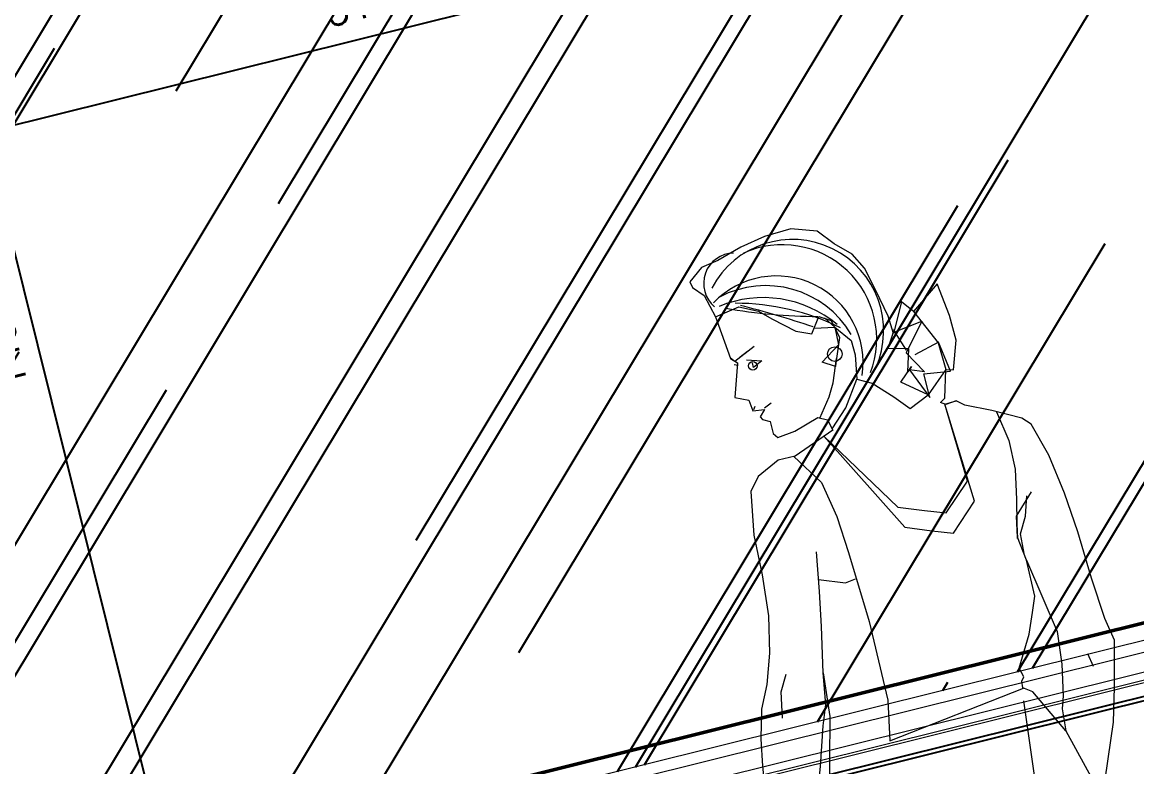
# Model space of a CAD drawing. Header units: inches. Extents: x 252212 to 296477, y 417293 to 492071.
# Drawn here: x 283687 to 284988, y 477205 to 478074 of the extents above; entities that cross this region are included whole.
import ezdxf

# ---------------------------------------------------------------- set-up
doc = ezdxf.new("R2010")
doc.units = ezdxf.units.IN
doc.header["$MEASUREMENT"] = 0
for name, color, linetype, lineweight in [('1', 1, 'Continuous', 50), ('A-Dim-ID', 9, 'Continuous', 20), ('Marble', 6, 'Continuous', 0)]:
    doc.layers.add(name, color=color, linetype=linetype, lineweight=lineweight)
for name, color, linetype in [('8', 8, 'Continuous'), ('Layer6', 6, 'Continuous'), ('MARBLE HATCH', 251, 'Continuous'), ('Stainless steel', 253, 'Continuous')]:
    doc.layers.add(name, color=color, linetype=linetype)
doc.styles.add('ST9', font='romans.shx', dxfattribs={"width": 0.8})
doc.dimstyles.new('DIM-20', dxfattribs={"dimscale": 1000, "dimtxt": 0.044, "dimasz": 0.035, "dimexe": 0.022, "dimexo": 0.022, "dimgap": 0.022, "dimtad": 1, "dimdec": 0, "dimzin": 0, "dimdsep": 46, "dimtxsty": 'ST9', "dimblk1": 'ARCHTICK', "dimblk2": 'ARCHTICK', "dimsah": 1, "dimcen": 0.088, "dimdle": 0.04, "dimclrd": 256, "dimclre": 256, "dimclrt": 3, "dimadec": 0, "dimazin": 0, "dimtfac": 1, "dimtdec": 0, "dimtix": 1, "dimtofl": 0, "dimtmove": 1, "dimatfit": 3, "dimldrblk": 'CLOSED', "dimfxl": 1, "dimtolj": 1, "dimtzin": 0, "dimarcsym": 0})

# ---------------------------------------------------------------- blocks, each defined once
blk = doc.blocks.new('Pe28')
at = {"lineweight": 0}
for p, q in [((-0.0259, 1.8456), (-0.0031, 1.7949)), ((-0.1588, 1.7762), (-0.146, 1.8078)), ((-0.146, 1.8078), (-0.146, 1.8078)), ((-0.0031, 1.7949), (-0.0017, 1.7565)), ((-0.1688, 1.7588), (-0.1588, 1.7762)), ((-0.1498, 1.7381), (-0.1254, 1.7732)), ((-0.2752, 1.7667), (-0.2722, 1.7709)), ((-0.2495, 1.7695), (-0.2601, 1.7652)), ((-0.1885, 1.733), (-0.1688, 1.7588)), ((-0.0017, 1.7565), (-0.0341, 1.7278)), ((-0.1755, 1.7144), (-0.1498, 1.7381)), ((-0.0146, 1.7095), (0.002, 1.7105)), ((-0.1893, 1.707), (-0.1131, 1.5864)), ((-0.1893, 1.707), (-0.1101, 1.5566)), ((-0.0101, 1.5981), (-0.0146, 1.7095)), ((-0.0071, 1.5683), (-0.0146, 1.7095)), ((-0.2369, 1.6897), (-0.2078, 1.6453)), ((0.0526, 1.682), (0.0595, 1.6389)), ((-0.2078, 1.6453), (-0.1988, 1.5941)), ((0.0595, 1.6389), (0.0586, 1.5982)), ((-0.1988, 1.5941), (-0.1948, 1.5414)), ((-0.1131, 1.5864), (-0.0779, 1.5726)), ((-0.0494, 1.5621), (-0.0101, 1.5981)), ((0.0586, 1.5982), (0.0502, 1.5568)), ((-0.0779, 1.5726), (-0.0494, 1.5621)), ((-0.1101, 1.5566), (-0.0748, 1.5429)), ((-0.0463, 1.5323), (-0.0071, 1.5683)), ((0.0502, 1.5568), (0.0424, 1.5238)), ((0.0448, 1.5341), (0.0731, 1.5619)), ((-0.2475, 1.4986), (-0.2381, 1.553)), ((-0.1948, 1.5414), (-0.1903, 1.4413)), ((-0.0748, 1.5429), (-0.0463, 1.5323)), ((0.0424, 1.5238), (0.0386, 1.5036)), ((0.0389, 1.5052), (0.0448, 1.5341)), ((-0.2447, 1.5148), (-0.2094, 1.5013)), ((-0.2563, 1.4504), (-0.2475, 1.4986)), ((-0.2094, 1.5013), (-0.1942, 1.5035)), ((0.0386, 1.5036), (0.0389, 1.5052)), ((0.0432, 1.471), (0.0389, 1.5052)), ((-0.2699, 1.3874), (-0.2563, 1.4504)), ((-0.1903, 1.4413), (-0.1917, 1.3282)), ((-0.1917, 1.3282), (-0.2024, 1.2729)), ((-0.2024, 1.2729), (-0.0037, 1.2989)), ((-0.0081, 1.282), (-0.0216, 1.1488))]:
    blk.add_line(p, q, dxfattribs=at)
for points in [[(-0.3232, 1.2114), (-0.3049, 1.2612), (-0.2875, 1.3152), (-0.2769, 1.3432), (-0.2699, 1.3874), (-0.2753, 1.3258), (-0.291, 1.2647), (-0.3017, 1.2206)], [(0.0661, 1.124), (0.1063, 1.2228), (0.1197, 1.2697), (0.1355, 1.3334), (0.1295, 1.3661), (0.125, 1.4248), (0.1225, 1.4922), (0.1172, 1.549), (0.1087, 1.6058), (0.0953, 1.6534), (0.0847, 1.6651), (0.0468, 1.6851), (0.0121, 1.7015), (0.002, 1.7105), (-0.0137, 1.7088), (-0.0199, 1.7134), (-0.0127, 1.7178), (-0.0017, 1.7565), (0.0086, 1.7533), (0.0224, 1.7925), (0.0213, 1.8283), (0.0154, 1.8752), (-0.0259, 1.8456), (-0.0387, 1.8627), (-0.0605, 1.8227), (-0.0617, 1.8477), (-0.0697, 1.8866), (-0.0775, 1.9208), (-0.0894, 1.9441), (-0.1107, 1.9639), (-0.1293, 1.9868), (-0.164, 1.9987), (-0.2024, 1.9973), (-0.2379, 1.991), (-0.2737, 1.9805), (-0.2982, 1.9767), (-0.3185, 1.9613), (-0.3168, 1.9527), (-0.3039, 1.9379), (-0.2958, 1.9052), (-0.2892, 1.8438), (-0.2812, 1.8353), (-0.2968, 1.7894), (-0.2785, 1.7812), (-0.2768, 1.7656), (-0.2608, 1.7632), (-0.2689, 1.7548), (-0.2667, 1.7503), (-0.257, 1.7449), (-0.2571, 1.7279), (-0.2518, 1.7207), (-0.2268, 1.7236), (-0.1913, 1.7345), (-0.1789, 1.7281), (-0.175, 1.7124), (-0.2346, 1.6897), (-0.2592, 1.6899), (-0.2915, 1.6746), (-0.3069, 1.6568), (-0.3172, 1.5966), (-0.3195, 1.5403), (-0.3248, 1.4826), (-0.3356, 1.4318), (-0.3498, 1.3904), (-0.3657, 1.3588), (-0.3764, 1.319), (-0.3834, 1.2812), (-0.391, 1.2276)], [(-0.2958, 1.9052), (-0.2609, 1.9107), (-0.2355, 1.8984), (-0.22, 1.8834), (-0.22, 1.8834), (-0.192, 1.8587), (-0.192, 1.8587), (-0.1712, 1.8496), (-0.1558, 1.8709), (-0.1558, 1.8709), (-0.1402, 1.8613), (-0.1402, 1.8613), (-0.1347, 1.8354), (-0.1347, 1.8354), (-0.146, 1.8078), (-0.146, 1.8078), (-0.1484, 1.8017), (-0.1501, 1.7977), (-0.1665, 1.8079)], [(-0.1509, 1.8679), (-0.1484, 1.8664), (-0.1379, 1.8508), (-0.1199, 1.8272), (-0.1197, 1.8066), (-0.1197, 1.8066), (-0.1254, 1.7732), (-0.1062, 1.7627), (-0.1062, 1.7627), (-0.0814, 1.7371), (-0.0814, 1.7371), (-0.0632, 1.7155), (-0.0341, 1.7278), (-0.0669, 1.7543), (-0.0471, 1.772), (-0.0538, 1.766), (-0.0446, 1.7967), (-0.0728, 1.8041), (-0.0573, 1.8285)], [(-0.2892, 1.8446), (-0.2845, 1.8388), (-0.2534, 1.8525)], [(-0.166, 1.8568), (-0.1379, 1.8508), (-0.1385, 1.826), (-0.1665, 1.8079)], [(-0.2812, 1.8318), (-0.2866, 1.834)], [(-0.2756, 1.8427), (-0.2641, 1.8478)], [(-0.2682, 1.8365), (-0.2477, 1.8301), (-0.2611, 1.8239), (-0.2611, 1.8302)], [(-0.0485, 1.7957), (-0.0583, 1.8243), (-0.018, 1.83), (-0.0497, 1.7923), (-0.0314, 1.7603), (-0.0509, 1.7683), (-0.0327, 1.7237), (-0.0327, 1.758), (0.0039, 1.7523), (-0.0022, 1.7957), (-0.0387, 1.7865)], [(0.0424, 1.4786), (0.0441, 1.5089), (0.0568, 1.5312), (0.0654, 1.5579)], [(-0.34, 1.3393), (-0.3329, 1.3755), (-0.3202, 1.3977)], [(0.0943, 1.3244), (0.0977, 1.3051)], [(0.0393, 1.227), (0.0661, 1.124)]]:
    blk.add_lwpolyline(points, dxfattribs=at)
blk.add_lwpolyline([(0.0393, 1.227), (0.0076, 1.2906), (-0.0048, 1.2997), (-0.0039, 1.3091), (0.0003, 1.3144), (-0.0032, 1.3273), (0.0218, 1.3701), (0.0337, 1.3982), (0.0424, 1.4196), (0.0432, 1.471), (0.0607, 1.3644), (0.0562, 1.3185), (0.0474, 1.2752), (0.0414, 1.2579)], close=True, dxfattribs=at)
for centre, radius in [((-0.2616, 1.8262), 0.00605), ((-0.1468, 1.8145), 0.0102)]:
    blk.add_circle(centre, radius, dxfattribs=at)
for centre, radius, start, end in [((-0.2593, 1.9441), 0.0424, 76.8144, 216.1649), ((-0.1963, 1.8604), 0.1273, 321.9497, 138.1381), ((-0.2127, 1.8525), 0.1316, 325.2053, 100.3294), ((-0.2288, 1.8225), 0.1211, 337.5804, 122.3309), ((-0.2508, 1.7959), 0.1387, 16.6873, 103.7663), ((-0.2633, 1.7595), 0.1603, 36.1039, 98.6611), ((0.0345, 2.6201), 0.7731, 246.084, 255.6594), ((-0.3452, 1.5932), 0.3336, 49.873, 75.9653), ((-1.0043, 0.5375), 1.5642, 57.626, 61.5113)]:
    blk.add_arc(centre, radius, start, end, dxfattribs=at)
blk = doc.blocks.new('_ARCHTICK')
at = {"color": 0, "linetype": 'ByBlock', "const_width": 0.15}
blk.add_lwpolyline([(-0.5, -0.5), (0.5, 0.5)], dxfattribs=at)
blk = doc.blocks.new('*D144')
at = {"layer": 'A-Dim-ID', "lineweight": -2, "transparency": 16777216}
for p, q in [((283887.6, 476965.4), (283518.2, 478450)), ((283521.5, 478409.6), (283506.5, 478405.9)), ((283871.5, 477002.6), (283856.6, 476998.9))]:
    blk.add_line(p, q, dxfattribs=at)
at = {"layer": 'Defpoints', "color": 0, "transparency": 16777216}
for p in [(283527.9, 478411.2), (283542.8, 478414.9, 0), (283892.9, 477007.9, 0)]:
    blk.add_point(p, dxfattribs=at)
at = {"layer": 'A-Dim-ID', "lineweight": -2, "transparency": 16777216, "xscale": 20, "yscale": 20, "zscale": 20}
for p, rotation in [((283527.9, 478411.2), 103.9714232829857), ((283878, 477004.2), 283.9714232829857)]:
    blk.add_blockref('_ARCHTICK', p, dxfattribs=dict(at, rotation=rotation))
at = {"layer": 'A-Dim-ID', "color": 3, "transparency": 16777216, "insert": (283662.2, 477697.5), "char_height": 40, "attachment_point": 5, "rotation": 103.9714, "style": 'ST9'}
blk.add_mtext('\\A1;1450', dxfattribs=at)
blk = doc.blocks.new('_CLOSED')
at = {"color": 0, "linetype": 'ByBlock'}
for p, q in [((-1, 0.167), (0, 0)), ((-1, 0.167), (-1, -0.167)), ((0, 0), (-1, -0.167)), ((0, 0), (-1, 0))]:
    blk.add_line(p, q, dxfattribs=at)
blk = doc.blocks.new('*D150')
at = {"layer": 'A-Dim-ID', "lineweight": -2, "transparency": 16777216}
blk.add_line((282527.5, 477668), (285681.4, 478452.7), dxfattribs=at)
at = {"layer": 'Defpoints', "color": 0, "transparency": 16777216}
for p in [(285642.6, 478443, 0), (285642.6, 478443), (282566.4, 477677.7, 0)]:
    blk.add_point(p, dxfattribs=at)
at = {"layer": 'A-Dim-ID', "lineweight": -2, "transparency": 16777216, "xscale": 20, "yscale": 20, "zscale": 20}
for p, rotation in [((285642.6, 478443), 13.9714232829857), ((282566.4, 477677.7), 193.9714232829857)]:
    blk.add_blockref('_ARCHTICK', p, dxfattribs=dict(at, rotation=rotation))
at = {"layer": 'A-Dim-ID', "color": 3, "transparency": 16777216, "insert": (284094.3, 478101.1), "char_height": 40, "attachment_point": 5, "rotation": 13.9714, "style": 'ST9'}
blk.add_mtext('\\A1;3170', dxfattribs=at)

msp = doc.modelspace()

# ---------------------------------------------------------------- hatches: boundary and pattern name
at = {"layer": '8', "ltscale": 10}
h = msp.add_hatch(dxfattribs=at)
h.set_pattern_fill('AR-RROOF', color=256, scale=10, angle=58.9714, style=0)
h.set_pattern_definition([(58.971423, (204765.7, -75521.76), (70.38692, 609.76973), [3810, -508, 1270, -254]), (58.97142, (204831, -75166.8), (-420.40969, -43.52065), [762, -83.82, 1524, -190.5]), (58.971423, (204646.15, -75301.64), (534.997874, 1219.52907), [2032, -355.6, 1016, -254])])
h.paths.add_polyline_path([(285491.7, 478850.8), (282508.5, 478109), (282830.7, 476813.9), (285813.9, 477555.7)])

# ---------------------------------------------------------------- linework, layer by layer
at = {"layer": '1', "color": 4, "ltscale": 10, "elevation": 0}
msp.add_lwpolyline([(282532.9, 478093.6), (285477.2, 478826.1), (285789.6, 477570.5), (282845.4, 476837.9)], close=True, dxfattribs=at)
at = {"layer": 'Layer6'}
for p, q in [((282702.4, 476716.8, 0), (285972.7, 477530.5, 0)), ((282703.6, 476712, 0), (285973.9, 477525.6, 0))]:
    msp.add_line(p, q, dxfattribs=at)
at = {"layer": 'Marble', "elevation": 0}
for points in [[(282450.5, 478143.2), (285526.8, 478908.5), (285872, 477520.9), (282795.8, 476755.5)], [(282508.7, 478108.2), (285491.8, 478850.4), (285813.8, 477555.9), (282830.8, 476813.7)]]:
    msp.add_lwpolyline(points, close=True, dxfattribs=at)
at = {"layer": 'MARBLE HATCH', "lineweight": 0, "elevation": 0}
for points in [[(282454.2, 478141), (285524.6, 478904.9), (285868.4, 477523.1), (282798, 476759.2)], [(282465.1, 478134.4), (285518, 478894), (285857.5, 477529.6), (282804.5, 476770.1)], [(282492.3, 478118), (285501.6, 478866.7), (285830.2, 477546), (282820.9, 476797.3)]]:
    msp.add_lwpolyline(points, close=True, dxfattribs=at)

# ---------------------------------------------------------------- block references
at = {"layer": 'Stainless steel', "color": 1, "lineweight": 0, "xscale": 836.9501703071126, "yscale": 836.9501703071126, "zscale": 836.9501703071126, "rotation": 13.97142328298568}
msp.add_blockref('Pe28', (285121.7, 476242.7, 0), dxfattribs=at)

# ---------------------------------------------------------------- dimensions: what is measured, and where the dimension line sits
at = {"layer": 'A-Dim-ID'}
for base, p1, p2, angle, picture, middle in [((285642.6, 478443, 0), (282566.4, 477677.7, 0), (285642.6, 478443, 0), 13.9714, '*D150', (284094.3, 478101.1, 0)), ((283527.9, 478411.2, 0), (283892.9, 477007.9, 0), (283542.8, 478414.9, 0), 103.9714, '*D144', (283662.2, 477697.5, 0))]:
    dim = msp.add_linear_dim(base=base, p1=p1, p2=p2, angle=angle, dimstyle='DIM-20', override={"dimtxt": 0.04, "dimasz": 0.02}, dxfattribs=at)
    dim.commit()
    dim.dimension.update_dxf_attribs({"geometry": picture, "text_midpoint": middle})

doc.saveas('drawing.dxf')
